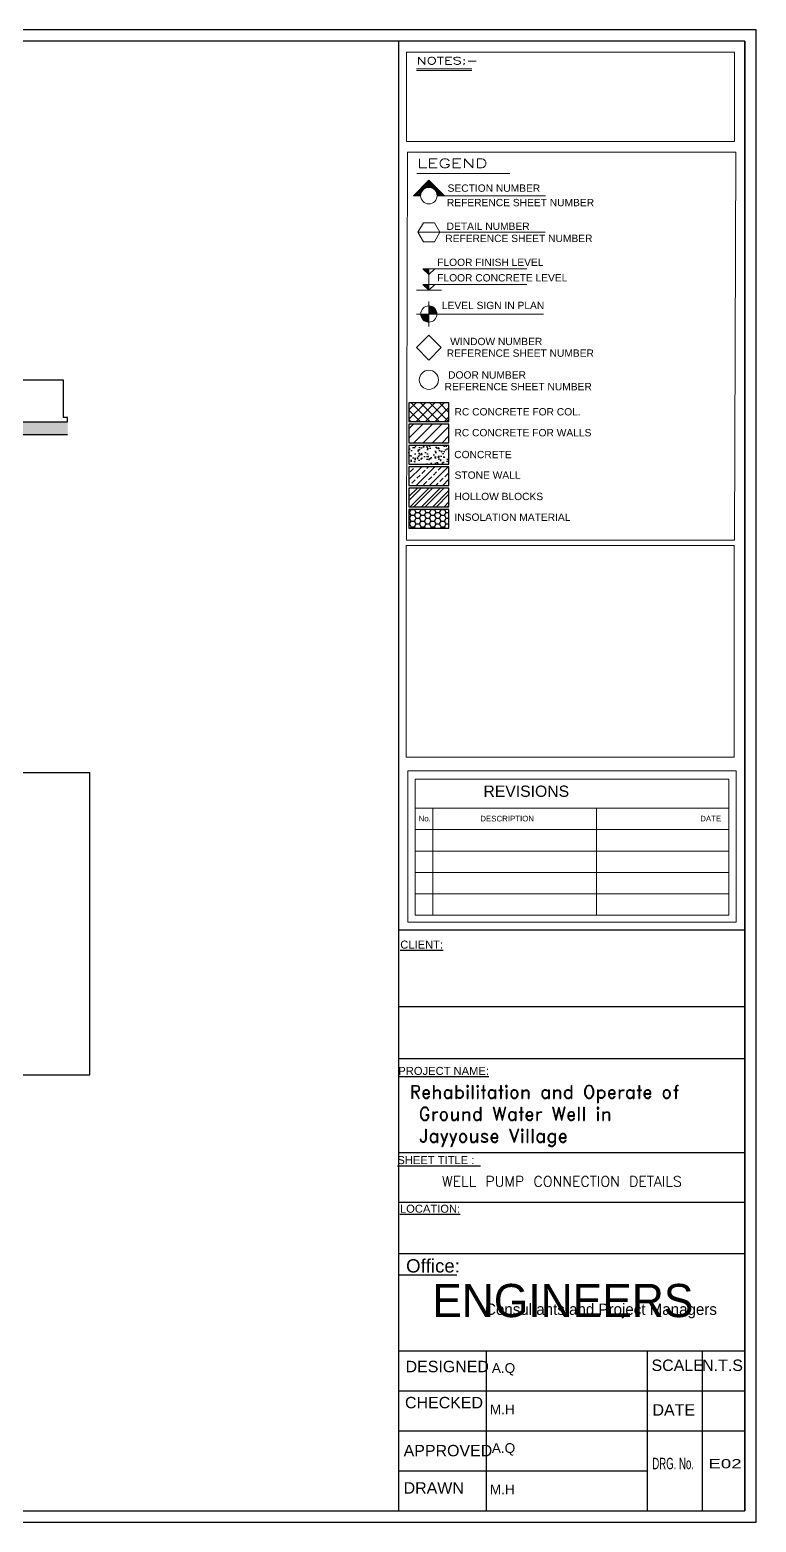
# Model space of a CAD drawing. Header units: inches. Extents: x 191440 to 383551, y 141448 to 284946.
# Drawn here: x 191822.26 to 191841.5, y 141571.23 to 141610.73 of the extents above; entities that cross this region are included whole.
import ezdxf
from ezdxf.enums import TextEntityAlignment as Align

# ---------------------------------------------------------------- set-up
doc = ezdxf.new("R2010")
doc.units = ezdxf.units.IN
doc.header["$MEASUREMENT"] = 0
for name, color, linetype in [('dim-f', 8, 'Continuous'), ('HATCH', 40, 'Continuous'), ('I - Outline', 60, 'Continuous'), ('VP', 7, 'Continuous')]:
    doc.layers.add(name, color=color, linetype=linetype)
doc.styles.add('5MM', font='simplex.shx', dxfattribs={"height": 1.25})
doc.styles.add('ROMAND10', font='ROMAND.shx', dxfattribs={"height": 0.2})
doc.styles.add('ROMANT', font='ROMAND.SHX')
doc.styles.get("Standard").update_dxf_attribs({"font": 'txt.shx', "height": 0.2})
doc.styles.add('STYLE7', font='swissi.ttf')

# ---------------------------------------------------------------- blocks, each defined once
blk = doc.blocks.new('engineers')
at = {"layer": 'dim-f', "char_height": 1.25, "attachment_point": 1, "style": '5MM'}
for s, width, insert in [('\\pt0.5;{\\fGill Sans MT|b0|i0|c0|p34;\\H1.08x;\\C30;\\c2254834;ENGINEERS\\P\\ptz;   \\P\\H0.92593x;  }', 116.5, (16.033, 18.44)), ('{\\fGill Sans MT|b0|i0|c0|p34;\\H1.08x;\\C152;\\c12285479; \\H0.34074x;Consultants and Project Managers}', 11.50217, (17.683, 17.64))]:
    blk.add_mtext_dynamic_manual_height_columns(s, width=width, gutter_width=6.25, heights=[0], dxfattribs=dict(at, insert=insert))

msp = doc.modelspace()

# ---------------------------------------------------------------- hatches: boundary and pattern name
at = {"layer": 'HATCH', "linetype": 'ByBlock', "lineweight": -2}
h = msp.add_hatch(dxfattribs=at)
h.set_pattern_fill('GRAVEL', color=256, scale=0.83217)
h.set_pattern_definition([(228.01279, (191763.28647, 141576.692036), (-6.6573614, -7.489531574), [0.111957, -11.083748]), (184.96974, (191763.211578, 141576.60882), (9.986042099, 0.832170175), [0.1921215, -19.020019]), (132.51045, (191763.02018, 141576.592176), (8.32170175, -9.153871924), [0.135467, -13.411282]), (267.27369, (191762.695632, 141576.384133), (0.832170175, 16.643403498), [0.174954, -17.320422]), (292.833654, (191762.68731, 141576.209378), (-4.160850875, 9.9860421), [0.171556, -16.984072]), (357.27369, (191762.753884, 141576.051265), (-16.643403498, 0.832170175), [0.174954, -17.320422]), (37.69424, (191762.92864, 141576.042944), (-10.818212274, -8.321701749), [0.2313674, -22.905358]), (72.25533, (191763.111717, 141576.184413), (5.825191224, 18.307743848), [0.218435, -21.625042]), (121.429566, (191763.17829, 141576.392455), (-6.6573614, 10.818212274), [0.175546, -17.379103]), (175.23636, (191763.08675, 141576.542246), (9.153871924, -0.832170175), [0.200413, -9.820243]), (222.39744, (191762.887031, 141576.55889), (-9.986042099, -9.153871924), [0.259178, -25.658615]), (138.81407, (191763.51948, 141576.37581), (-5.82519122, 4.99302105), [0.0884605, -8.75763]), (171.469234, (191763.452907, 141576.434064), (10.818212274, -1.66434035), [0.168296, -16.661305]), (225, (191763.2865, 141576.459), (-9e-17, -0.83217), [0.117686, -1.05918]), (203.1986, (191763.22822, 141576.55889), (4.16085087, 1.66434035), [0.063376, -6.274243]), (291.8014, (191763.16997, 141576.53392), (-0.83217017, 2.49651052), [0.089627, -4.391746]), (30.96376, (191763.20326, 141576.4507), (2.49651052, 1.66434035), [0.145571, -4.706774]), (161.56505, (191763.32808, 141576.5256), (1.6643403, -0.8321702), [0.105262, -2.526291]), (16.38954, (191762.68731, 141576.533924), (8.32170175, 2.496510525), [0.1474606, -14.5986325]), (70.34618, (191762.82878, 141576.57553), (-3.3286807, -9.153871924), [0.123711, -12.247388]), (293.1986, (191763.32808, 141576.69204), (-1.66434035, 4.16085087), [0.126752, -6.210867]), (343.61046, (191763.37801, 141576.575533), (-8.32170175, 2.496510525), [0.1474606, -14.5986325]), (339.44395, (191762.68731, 141576.01798), (-4.16085087, 1.66434035), [0.142201, -6.967864]), (294.77514, (191762.82046, 141575.96805), (-4.160850875, 9.153871924), [0.1191485, -11.795715]), (66.8014, (191763.3364, 141575.85987), (1.66434035, 4.16085087), [0.126752, -6.210867]), (17.354025, (191763.386333, 141575.97637), (-10.818212274, -3.3286807), [0.1394975, -13.810217]), (69.44395, (191762.92864, 141575.85987), (-1.66434035, -4.16085087), [0.071101, -7.038964]), (101.30993, (191763.28647, 141575.85987), (-0.83217017, 3.3286807), [0.042432, -4.20082]), (165.96376, (191763.27815, 141575.90147), (2.4965105, -0.8321702), [0.171556, -3.259569]), (186.009006, (191763.111717, 141575.943083), (8.32170175, 0.832170175), [0.158986, -15.739603]), (303.69007, (191763.20326, 141576.37581), (-0.8321702, 1.66434035), [0.120017, -2.880415]), (353.157227, (191763.26983, 141576.27595), (14.146892973, -1.66434035), [0.2095355, -20.743974]), (60.9454, (191763.47787, 141576.25099), (-3.3286807, -5.82519122), [0.085677, -8.482039]), (90, (191763.5195, 141576.3259), (-0.83217, 0.83217), [0.04993, -0.78224]), (120.25644, (191763.095074, 141575.96805), (3.3286807, -5.825191224), [0.115608, -11.445269]), (48.01279, (191763.03682, 141576.06791), (6.6573614, 7.489531574), [0.223914, -10.971791]), (0, (191763.1866, 141576.23434), (0.83217, 0.83217), [0.216364, -0.615806]), (325.30485, (191763.402977, 141576.234343), (8.32170175, -5.825191224), [0.131578, -13.026188]), (254.0546, (191763.51116, 141576.15945), (-0.83217017, -3.3286807), [0.121166, -5.937125]), (207.645975, (191763.477872, 141576.042944), (-15.811233323, -8.321701749), [0.1972784, -19.5305964]), (175.42608, (191763.303116, 141575.951405), (-10.818212274, 0.832170175), [0.2087074, -20.662014])])
h.paths.add_polyline_path([(191823.26494, 141600.35263), (191815.36995, 141600.35263), (191815.36955, 141600.01977), (191823.26494, 141600.01977)])
h.paths.add_polyline_path([(191815.36995, 141600.35263), (191815.11792, 141600.35263), (191815.25548, 141600.01977), (191815.36955, 141600.01977)])
h.paths.add_polyline_path([(191815.11792, 141600.35263), (191814.7919, 141600.35263), (191813.90474, 141600.93515), (191793.08171, 141600.93515), (191793.08171, 141600.60229), (191813.80522, 141600.60229), (191814.69239, 141600.01977), (191815.25548, 141600.01977)])
at = {"layer": 'I - Outline'}
h = msp.add_hatch(dxfattribs=at)
h.set_pattern_fill('ANSI37', color=8, scale=1.411978)
h.set_pattern_definition([(45, (190929.97985, 141573.95906), (-0.124802422, 0.124802422), []), (135, (190929.97985, 141573.95906), (-0.124802422, -0.124802422), [])])
h.paths.add_polyline_path([(191833.36352, 141600.85724), (191832.30454, 141600.85724), (191832.30454, 141600.36305), (191833.36352, 141600.36305)])
h = msp.add_hatch(dxfattribs=at)
h.set_pattern_fill('ANSI31', color=8, scale=1.411978)
h.set_pattern_definition([(45, (190929.97985, 141573.95906), (-0.124802422, 0.124802422), [])])
h.paths.add_polyline_path([(191833.36352, 141599.79826), (191833.36352, 141600.29245), (191832.30454, 141600.29245), (191832.30454, 141599.79826)])
h = msp.add_hatch(dxfattribs=at)
h.set_pattern_fill('AR-CONC', color=8, scale=0.042359)
h.set_pattern_definition([(50, (190929.97985, 141573.95906), (0.30382673, -0.026581394), [0.03176951, -0.34946461]), (355, (190929.97985, 141573.95906), (-0.05877416, 0.31862367), [0.02541561, -0.27957169]), (100.451444, (190930.00517, 141573.95684), (0.24505257, 0.29204228), [0.02699993, -0.29699922]), (46.1842, (190929.97985, 141574.04378), (0.45207645, -0.07011289), [0.04765426, -0.52419691]), (96.635635, (190930.01753, 141574.03793), (0.3959167, 0.41263027), [0.04049992, -0.44549908]), (351.184164, (190929.97985, 141574.0438), (0.3959167, 0.41263027), [0.03812341, -0.41935753]), (21, (190930.02221, 141574.0226), (0.25284593, -0.17054673), [0.03176951, -0.34946461]), (326, (190930.0222, 141574.0226), (0.10306678, 0.30716882), [0.02541561, -0.27957169]), (71.451445, (190930.04328, 141574.00838), (0.35591271, 0.13662209), [0.02699993, -0.29699922]), (37.5, (190929.97985, 141573.95906), (0.005150835, 0.141011662), [0, -0.27618294, 0, -0.283807623, 0, -0.28063067]), (7.5, (190929.97985, 141573.95906), (0.111434537, 0.167070224), [0, -0.161812704, 0, -0.269829038, 0, -0.10695735]), (327.5, (190929.88539, 141573.95906), (0.226123696, -0.009554096), [0, -0.105898367, 0, -0.330402904, 0, -0.438419238]), (317.5, (190929.84303, 141573.95906), (0.24703385, 0.042403816), [0, -0.137667877, 0, -0.219421416, 0, -0.3113412])])
h.paths.add_polyline_path([(191833.36352, 141599.72766), (191832.30454, 141599.72766), (191832.30454, 141599.23347), (191833.36352, 141599.23347)])
h = msp.add_hatch(dxfattribs=at)
h.set_pattern_fill('ANSI33', color=8, scale=0.988385)
h.set_pattern_definition([(45, (190929.97985, 141573.95906), (-0.17472339, 0.17472339), []), (45, (190930.15458, 141573.95906), (-0.17472339, 0.17472339), [0.123548094, -0.061774047])])
h.paths.add_polyline_path([(191833.36352, 141599.16287), (191832.30454, 141599.16287), (191832.30454, 141598.66868), (191833.36352, 141598.66868)])
h = msp.add_hatch(dxfattribs=at)
h.set_pattern_fill('ANSI32', color=8, scale=0.564791)
h.set_pattern_definition([(45, (190929.97985, 141573.95906), (-0.149762906, 0.149762906), []), (45, (190930.0797, 141573.95906), (-0.149762906, 0.149762906), [])])
h.paths.add_polyline_path([(191833.36352, 141598.59808), (191832.30454, 141598.59808), (191832.30454, 141598.10389), (191833.36352, 141598.10389)])
h = msp.add_hatch(dxfattribs=at)
h.set_pattern_fill('HONEY', color=8, scale=0.705989)
h.set_pattern_definition([(0, (190929.979854, 141573.95906), (0.132372958, 0.076425563), [0.088248639, -0.176497278]), (120, (190929.979854, 141573.95906), (-0.132372958, 0.076425563), [0.088248639, -0.176497278]), (60, (190929.979854, 141573.95906), (0, 0.152851126), [-0.176497278, 0.088248639])])
h.paths.add_polyline_path([(191833.36352, 141598.03329), (191832.30454, 141598.03329), (191832.30454, 141597.53909), (191833.36352, 141597.53909)])

# ---------------------------------------------------------------- linework, layer by layer
msp.add_lwpolyline([(191841.5, 141610.7283), (191784, 141610.7283), (191784, 141571.2283), (191841.5, 141571.2283), (191841.5, 141610.7283)])
msp.add_lwpolyline([(191841.2, 141610.4283), (191784.3, 141610.4283), (191784.3, 141571.5283), (191841.2, 141571.5283)], close=True)
at = {"color": 7}
for points in [[(191821.0654, 141601.46774), (191823.14844, 141601.46774)], [(191823.14844, 141601.46774), (191823.14844, 141600.46914)], [(191793.19821, 141601.05166), (191793.08171, 141601.05166), (191793.08171, 141600.93515), (191813.90474, 141600.93515), (191814.7919, 141600.35263), (191823.26494, 141600.35263), (191823.26494, 141600.46914), (191823.14844, 141600.46914)], [(191793.08171, 141600.60229), (191813.80522, 141600.60229), (191814.69239, 141600.01977), (191823.26494, 141600.01977)]]:
    msp.add_lwpolyline(points, dxfattribs=at)
at = {"layer": 'I - Outline', "color": 7}
for p, q in [((191832.03641, 141571.5283), (191832.03701, 141610.42817)), ((191841.2, 141610.4283), (191841.2, 141571.5283)), ((191841.20679, 141586.89998), (191832.03594, 141586.89985)), ((191841.19029, 141584.86692), (191832.03733, 141584.86679)), ((191832.03671, 141583.50366), (191841.20768, 141583.50379)), ((191832.03671, 141583.50366), (191841.20768, 141583.50379)), ((191841.19999, 141581.00734), (191832.03654, 141581.00744)), ((191832.03628, 141579.70048), (191841.20698, 141579.70061)), ((191841.20716, 141578.33017), (191832.03631, 141578.33004)), ((191832.03642, 141575.76639), (191841.20712, 141575.76652)), ((191834.35191, 141575.76642), (191834.35199, 141571.5283)), ((191838.61313, 141575.76646), (191838.61321, 141571.5283)), ((191840.07042, 141575.7665), (191840.0705, 141571.5283)), ((191832.03644, 141574.70741), (191841.20713, 141574.70753)), ((191832.03645, 141573.64842), (191841.20715, 141573.64855)), ((191832.03646, 141572.58944), (191838.61319, 141572.58957))]:
    msp.add_line(p, q, dxfattribs=at)
at = {"layer": 'I - Outline', "color": 8, "lineweight": 0}
for p, q in [((191832.23677, 141607.77588), (191832.23701, 141610.13446)), ((191832.23701, 141610.13446), (191840.92893, 141610.13458)), ((191840.92893, 141610.13458), (191840.92869, 141607.776)), ((191832.5064, 141609.6988), (191833.96943, 141609.69883)), ((191832.5064, 141609.65064), (191833.96943, 141609.65067)), ((191840.92869, 141607.776), (191832.23677, 141607.77588)), ((191832.23696, 141597.22317), (191832.26511, 141607.49348)), ((191832.26511, 141607.49348), (191840.95703, 141607.4936)), ((191840.95703, 141607.4936), (191840.92888, 141597.22329)), ((191832.51633, 141606.92875), (191834.9791, 141606.9288)), ((191832.61304, 141606.33799), (191832.42236, 141606.33799)), ((191832.45669, 141606.33799), (191832.43953, 141606.35515)), ((191832.50344, 141606.33799), (191832.4629, 141606.37853)), ((191832.55018, 141606.33799), (191832.48627, 141606.4019)), ((191832.59693, 141606.33799), (191832.50964, 141606.42527)), ((191832.61494, 141606.36672), (191832.53302, 141606.44865)), ((191832.53713, 141606.33799), (191832.63744, 141606.43831)), ((191832.62354, 141606.40487), (191832.55639, 141606.47202)), ((191832.63724, 141606.43792), (191832.57976, 141606.49539)), ((191832.58387, 141606.33799), (191832.61532, 141606.36944)), ((191832.65508, 141606.46682), (191832.60313, 141606.51877)), ((191832.67661, 141606.49203), (191832.62651, 141606.54214)), ((191832.7017, 141606.51369), (191832.64988, 141606.56551)), ((191832.73047, 141606.53167), (191832.67325, 141606.58888)), ((191832.76336, 141606.54553), (191832.69662, 141606.61226)), ((191832.80131, 141606.55432), (191832.71999, 141606.63563)), ((191832.73114, 141606.53201), (191832.83146, 141606.63233)), ((191832.80001, 141606.55414), (191832.83146, 141606.58559)), ((191832.90571, 141606.54341), (191832.83146, 141606.61766)), ((191832.84648, 141606.5559), (191832.83146, 141606.57092)), ((191832.88826, 141606.5489), (191832.96282, 141606.62346)), ((191832.9226, 141606.53649), (191832.98619, 141606.60009)), ((191832.9526, 141606.51975), (191833.00957, 141606.57672)), ((191832.97882, 141606.49922), (191833.03294, 141606.55335)), ((191833.00147, 141606.47513), (191833.05631, 141606.52997)), ((191833.0205, 141606.44741), (191833.07969, 141606.5066)), ((191833.03558, 141606.41574), (191833.10306, 141606.48323)), ((191833.11113, 141606.338), (191833.03687, 141606.41226)), ((191833.04593, 141606.37935), (191833.12643, 141606.45986)), ((191833.06438, 141606.338), (191833.04936, 141606.35302)), ((191835.92372, 141606.33806), (191833.04988, 141606.338)), ((191833.05133, 141606.338), (191833.14981, 141606.43649)), ((191833.09807, 141606.338), (191833.17318, 141606.41311)), ((191833.14482, 141606.338), (191833.19655, 141606.38974)), ((191833.19156, 141606.338), (191833.21993, 141606.36637)), ((191833.23831, 141606.33801), (191833.2433, 141606.343)), ((191832.68562, 141605.62319), (191832.53976, 141605.37055)), ((191832.97734, 141605.6232), (191832.68562, 141605.62319)), ((191833.1232, 141605.37056), (191832.97734, 141605.6232)), ((191835.91453, 141605.37062), (191832.53976, 141605.37055)), ((191832.53976, 141605.37055), (191832.68563, 141605.11792)), ((191832.97735, 141605.11792), (191833.1232, 141605.37056)), ((191832.68563, 141605.11792), (191832.97735, 141605.11792)), ((191832.67513, 141604.40242), (191835.42356, 141604.40247)), ((191832.8315, 141604.25238), (191832.67513, 141604.40242)), ((191832.68249, 141604.39536), (191832.68955, 141604.40242)), ((191832.69044, 141604.38773), (191832.70514, 141604.40242)), ((191832.6984, 141604.3801), (191832.72072, 141604.40242)), ((191832.70635, 141604.37247), (191832.7363, 141604.40242)), ((191832.7143, 141604.36484), (191832.75188, 141604.40242)), ((191832.72225, 141604.35721), (191832.76746, 141604.40242)), ((191832.7302, 141604.34958), (191832.78305, 141604.40242)), ((191832.73815, 141604.34195), (191832.79863, 141604.40242)), ((191832.74611, 141604.33432), (191832.81421, 141604.40242)), ((191832.75406, 141604.32669), (191832.82979, 141604.40242)), ((191832.76201, 141604.31906), (191832.8315, 141604.38855)), ((191832.76996, 141604.31143), (191832.8315, 141604.37297)), ((191832.77791, 141604.3038), (191832.8315, 141604.35739)), ((191832.78587, 141604.29617), (191832.8315, 141604.3418)), ((191832.8315, 141604.25238), (191832.98787, 141604.40243)), ((191832.8315, 141604.40242), (191832.83151, 141603.84083)), ((191832.67514, 141603.99087), (191835.42357, 141603.99092)), ((191832.83151, 141603.84083), (191832.67514, 141603.99087)), ((191832.67922, 141603.98695), (191832.68314, 141603.99087)), ((191832.68717, 141603.97932), (191832.69872, 141603.99087)), ((191832.69513, 141603.97169), (191832.71431, 141603.99087)), ((191832.70308, 141603.96406), (191832.72989, 141603.99087)), ((191832.71103, 141603.95643), (191832.74547, 141603.99087)), ((191832.71898, 141603.9488), (191832.76105, 141603.99087)), ((191832.72693, 141603.94117), (191832.77663, 141603.99087)), ((191832.73489, 141603.93354), (191832.79221, 141603.99087)), ((191832.74284, 141603.92591), (191832.8078, 141603.99087)), ((191832.75079, 141603.91828), (191832.82338, 141603.99087)), ((191832.75874, 141603.91065), (191832.83151, 141603.98342)), ((191832.76669, 141603.90302), (191832.83151, 141603.96784)), ((191832.77465, 141603.89539), (191832.83151, 141603.95226)), ((191832.79382, 141604.28854), (191832.8315, 141604.32622)), ((191832.80177, 141604.28091), (191832.8315, 141604.31064)), ((191832.80972, 141604.27328), (191832.8315, 141604.29506)), ((191832.81767, 141604.26565), (191832.8315, 141604.27948)), ((191832.82563, 141604.25802), (191832.8315, 141604.2639)), ((191832.83151, 141603.84083), (191832.98788, 141603.99088)), ((191832.50045, 141603.84082), (191833.16257, 141603.84084)), ((191832.7826, 141603.88776), (191832.83151, 141603.93668)), ((191832.79055, 141603.88013), (191832.83151, 141603.92109)), ((191832.7985, 141603.8725), (191832.83151, 141603.90551)), ((191832.80645, 141603.86487), (191832.83151, 141603.88993)), ((191832.81441, 141603.85724), (191832.83151, 141603.87435)), ((191832.82236, 141603.84961), (191832.83151, 141603.85877)), ((191832.83031, 141603.84198), (191832.83151, 141603.84319)), ((191832.50046, 141603.20636), (191835.86613, 141603.20642)), ((191832.61738, 141603.19275), (191832.63099, 141603.20636)), ((191832.61876, 141603.17855), (191832.64657, 141603.20636)), ((191832.62094, 141603.16515), (191832.66215, 141603.20636)), ((191832.62383, 141603.15245), (191832.67774, 141603.20636)), ((191832.62734, 141603.14038), (191832.69332, 141603.20636)), ((191832.63143, 141603.12888), (191832.7089, 141603.20636)), ((191832.63603, 141603.11791), (191832.72448, 141603.20636)), ((191832.64112, 141603.10742), (191832.74006, 141603.20636)), ((191832.64668, 141603.09739), (191832.75564, 141603.20636)), ((191832.65268, 141603.08781), (191832.77123, 141603.20636)), ((191832.6591, 141603.07865), (191832.78681, 141603.20636)), ((191832.66593, 141603.0699), (191832.80239, 141603.20636)), ((191832.67318, 141603.06156), (191832.81797, 141603.20636)), ((191832.68082, 141603.05362), (191832.83152, 141603.20433)), ((191832.68886, 141603.04608), (191832.83152, 141603.18875)), ((191832.69731, 141603.03895), (191832.83152, 141603.17317)), ((191832.70616, 141603.03222), (191832.83152, 141603.15759)), ((191832.83152, 141603.53742), (191832.83153, 141602.8753)), ((191832.83152, 141603.40689), (191832.84513, 141603.4205)), ((191832.83152, 141603.39131), (191832.85933, 141603.41913)), ((191832.83152, 141603.37573), (191832.87273, 141603.41694)), ((191832.83152, 141603.36015), (191832.88542, 141603.41405)), ((191832.83152, 141603.34457), (191832.89749, 141603.41054)), ((191832.83152, 141603.32899), (191832.90899, 141603.40646)), ((191832.83152, 141603.3134), (191832.91997, 141603.40186)), ((191832.83152, 141603.29782), (191832.93046, 141603.39676)), ((191832.83152, 141603.28224), (191832.94049, 141603.39121)), ((191832.83152, 141603.26666), (191832.95007, 141603.38521)), ((191832.83152, 141603.25108), (191832.95923, 141603.37879)), ((191832.83152, 141603.23549), (191832.96798, 141603.37196)), ((191832.83152, 141603.21991), (191832.97632, 141603.36471)), ((191832.83355, 141603.20636), (191832.98426, 141603.35707)), ((191832.84914, 141603.20636), (191832.9918, 141603.34903)), ((191832.86472, 141603.20636), (191832.99893, 141603.34058)), ((191832.8803, 141603.20636), (191833.00566, 141603.33173)), ((191832.89588, 141603.20636), (191833.01197, 141603.32246)), ((191832.91146, 141603.20636), (191833.01786, 141603.31276)), ((191832.92704, 141603.20636), (191833.02329, 141603.30262)), ((191832.94263, 141603.20636), (191833.02826, 141603.292)), ((191832.95821, 141603.20636), (191833.03274, 141603.28089)), ((191832.97379, 141603.20636), (191833.03667, 141603.26925)), ((191832.98937, 141603.20636), (191833.04003, 141603.25702)), ((191833.00495, 141603.20637), (191833.04274, 141603.24415)), ((191833.02054, 141603.20637), (191833.04473, 141603.23056)), ((191833.03612, 141603.20637), (191833.04587, 141603.21612)), ((191832.71543, 141603.02591), (191832.83152, 141603.142)), ((191832.72513, 141603.02002), (191832.83152, 141603.12642)), ((191832.73527, 141603.01459), (191832.83152, 141603.11084)), ((191832.74589, 141603.00962), (191832.83152, 141603.09526)), ((191832.757, 141603.00515), (191832.83153, 141603.07968)), ((191832.76864, 141603.00121), (191832.83153, 141603.06409)), ((191832.78087, 141602.99785), (191832.83153, 141603.04851)), ((191832.79374, 141602.99514), (191832.83153, 141603.03293)), ((191832.80733, 141602.99316), (191832.83153, 141603.01735)), ((191832.82177, 141602.99201), (191832.83153, 141603.00177)), ((191832.82809, 141602.64368), (191832.50048, 141602.31606)), ((191833.15571, 141602.31607), (191832.82809, 141602.64368)), ((191832.50048, 141602.31606), (191832.8281, 141601.98845)), ((191832.8281, 141601.98845), (191833.15571, 141602.31607)), ((191832.22797, 141597.0765), (191840.91989, 141597.07662)), ((191832.22808, 141591.48023), (191832.22797, 141597.0765)), ((191840.92888, 141597.22329), (191832.23696, 141597.22317)), ((191840.91989, 141597.07662), (191840.92, 141591.48034)), ((191840.92, 141591.48034), (191832.22808, 141591.48023)), ((191832.27532, 141591.11799), (191840.96724, 141591.11811)), ((191832.2754, 141587.11356), (191832.27532, 141591.11799)), ((191840.96724, 141591.11811), (191840.96732, 141587.11368)), ((191832.46495, 141590.89397), (191840.77762, 141590.89408)), ((191832.46502, 141587.29761), (191832.46495, 141590.89397)), ((191840.77762, 141590.89408), (191840.77769, 141587.29772)), ((191832.46497, 141590.12308), (191840.77764, 141590.12319)), ((191832.94112, 141590.12309), (191832.94118, 141587.29762)), ((191837.26989, 141590.12317), (191837.26995, 141587.2977)), ((191832.46498, 141589.55798), (191840.77765, 141589.55809)), ((191832.46499, 141588.99289), (191840.77766, 141588.993)), ((191832.465, 141588.42779), (191840.77767, 141588.4279)), ((191832.46501, 141587.8627), (191840.77768, 141587.86281)), ((191840.96732, 141587.11368), (191832.2754, 141587.11356)), ((191840.77769, 141587.29772), (191832.46502, 141587.29761))]:
    msp.add_line(p, q, dxfattribs=at)
at = {"layer": 'I - Outline', "color": 8}
for p, q in [((191832.42236, 141606.33799), (191832.83532, 141606.75096)), ((191832.44364, 141606.33799), (191832.83146, 141606.72582)), ((191832.83146, 141606.71115), (191832.81348, 141606.72912)), ((191832.83146, 141606.55642), (191832.83146, 141606.7471)), ((191832.83146, 141606.72582), (191832.84596, 141606.74033)), ((191832.83146, 141606.67908), (191832.86933, 141606.71695)), ((191833.20462, 141606.338), (191832.83146, 141606.71115)), ((191833.24829, 141606.33801), (191832.83532, 141606.75096)), ((191832.49038, 141606.33799), (191832.83146, 141606.67908)), ((191832.83146, 141606.57092), (191832.74337, 141606.659)), ((191832.83146, 141606.61766), (191832.76674, 141606.68238)), ((191832.83146, 141606.66441), (191832.79011, 141606.70575)), ((191832.83146, 141606.63233), (191832.8927, 141606.69358)), ((191832.83146, 141606.58559), (191832.91607, 141606.67021)), ((191833.15787, 141606.338), (191832.83146, 141606.66441)), ((191832.84838, 141606.55576), (191832.93945, 141606.64684))]:
    msp.add_line(p, q, dxfattribs=at)
at = {"layer": 'I - Outline', "color": 4}
msp.add_line((191832.03651, 141577.77139), (191833.5753, 141577.77627), dxfattribs=at)
at = {"layer": 'I - Outline', "color": 8}
for points in [[(191833.36352, 141600.85724), (191832.30454, 141600.85724), (191832.30454, 141600.36305), (191833.36352, 141600.36305)], [(191833.36352, 141600.29245), (191832.30454, 141600.29245), (191832.30454, 141599.79826), (191833.36352, 141599.79826)], [(191833.36352, 141599.72766), (191832.30454, 141599.72766), (191832.30454, 141599.23347), (191833.36352, 141599.23347)], [(191833.36352, 141599.16287), (191832.30454, 141599.16287), (191832.30454, 141598.66868), (191833.36352, 141598.66868)], [(191833.36352, 141598.59808), (191832.30454, 141598.59808), (191832.30454, 141598.10389), (191833.36352, 141598.10389)], [(191833.36352, 141598.03329), (191832.30454, 141598.03329), (191832.30454, 141597.53909), (191833.36352, 141597.53909)]]:
    msp.add_lwpolyline(points, close=True, dxfattribs=at)
at = {"layer": 'I - Outline', "color": 8, "lineweight": 0}
for centre, radius in [((191832.83146, 141606.338), 0.21842), ((191832.83152, 141603.20636), 0.21457), ((191832.83156, 141601.46587), 0.25338)]:
    msp.add_circle(centre, radius, dxfattribs=at)
at = {"layer": 'VP'}
for p, q in [((191821.0654, 141601.46774), (191823.14844, 141601.46774)), ((191787.8646, 141591.06959), (191823.85511, 141591.06959)), ((191823.85511, 141583.06959), (191823.85511, 141591.06959)), ((191787.8646, 141583.06959), (191823.85511, 141583.06959))]:
    msp.add_line(p, q, dxfattribs=at)

# ---------------------------------------------------------------- block references
at = {"layer": 'I - Outline', "xscale": 0.6506395646974747, "yscale": 0.6506395646974747, "zscale": 0.6506395646974747, "rotation": 0.0010941101885149}
msp.add_blockref('engineers', (191822.48867, 141565.53568), dxfattribs=at)

# ---------------------------------------------------------------- texts
at = {"layer": 'I - Outline', "color": 7, "style": 'ROMANT', "width": 1.5}
for s, height, p in [('NOTES:-', 0.187366, (191832.50975, 141609.81543)), ('LEGEND', 0.243576, (191832.52371, 141607.07441))]:
    msp.add_text(s, height=height, rotation=0.001094, dxfattribs=at).set_placement(p)
at = {"layer": 'I - Outline', "color": 8, "lineweight": 0, "style": 'STYLE7'}
for s, height, p in [('SECTION NUMBER', 0.1939171, (191833.32786, 141606.44259)), ('REFERENCE SHEET NUMBER', 0.1939171, (191833.30973, 141606.05938)), ('DETAIL NUMBER', 0.1939171, (191833.30279, 141605.43349)), ('REFERENCE SHEET NUMBER', 0.1939171, (191833.26651, 141605.11212)), ('FLOOR FINISH LEVEL', 0.1939171, (191833.05273, 141604.47843)), ('FLOOR CONCRETE LEVEL', 0.1939171, (191833.05294, 141604.06845)), ('LEVEL SIGN IN PLAN', 0.1939171, (191833.17775, 141603.33707)), ('WINDOW NUMBER', 0.1939171, (191833.39777, 141602.38347)), ('REFERENCE SHEET NUMBER', 0.1939171, (191833.30483, 141602.07493)), ('DOOR NUMBER', 0.1939171, (191833.34195, 141601.49594)), ('REFERENCE SHEET NUMBER', 0.1939171, (191833.24901, 141601.18741)), ('RC CONCRETE FOR COL.', 0.1939171, (191833.51188, 141600.52187)), ('RC CONCRETE FOR WALLS', 0.1939171, (191833.50946, 141599.96878)), ('CONCRETE', 0.193917, (191833.50357, 141599.39003)), ('STONE WALL', 0.193917, (191833.51356, 141598.84555)), ('HOLLOW BLOCKS', 0.1939171, (191833.51029, 141598.28074)), ('INSOLATION MATERIAL', 0.1939171, (191833.5103, 141597.73179)), ('A.Q', 0.257433, (191834.49937, 141575.17919)), ('M.H', 0.257433, (191834.44774, 141574.08504)), ('A.Q', 0.257433, (191834.49941, 141573.06122)), ('M.H', 0.257433, (191834.44778, 141571.96708))]:
    msp.add_text(s, height=height, rotation=0.001094, dxfattribs=at).set_placement(p)
at = {"layer": 'I - Outline', "color": 4, "style": 'STYLE7'}
for s, height, p in [('REVISIONS', 0.298334, (191834.27701, 141590.42637)), ('No.', 0.149167, (191832.55919, 141589.77763)), ('DESCRIPTION', 0.149167, (191834.19385, 141589.77574)), ('DATE', 0.149167, (191840.01876, 141589.77595)), ('Office:', 0.352995, (191832.22881, 141577.83638)), ('SCALE', 0.302446, (191838.72904, 141575.22984)), ('N.T.S', 0.302446, (191840.07042, 141575.22984)), ('DESIGNED', 0.302446, (191832.21595, 141575.19679)), ('CHECKED', 0.302446, (191832.20021, 141574.24145)), ('DATE', 0.302446, (191838.75465, 141574.04831)), ('APPROVED', 0.302446, (191832.16334, 141572.97067)), ('DRAWN', 0.302446, (191832.16334, 141571.98229))]:
    msp.add_text(s, height=height, rotation=0.001094, dxfattribs=at).set_placement(p)
for s, height, p in [('%%UCLIENT:', 0.211797, (191832.64144, 141586.41032)), ('%%UPROJECT NAME:', 0.2117967, (191833.2234, 141583.06634)), ('%%USHEET TITLE :  ', 0.2117967, (191833.09883, 141580.70574)), ('%%ULOCATION:', 0.2117967, (191832.86384, 141579.41868))]:
    msp.add_text(s, height=height, rotation=0.001094, dxfattribs=at).set_placement(p, align=Align.CENTER)
for s, height, width, p, p2 in [('DRG. No.', 0.302446, 0.621053, (191838.75011, 141572.62955), (191839.85302, 141572.62957)), ('E02', 0.241957, 1.556051, (191840.23295, 141572.65541), (191841.11528, 141572.65543))]:
    msp.add_text(s, height=height, rotation=0.001094, dxfattribs=dict(at, width=width)).set_placement(p, p2, align=Align.FIT)
at = {"layer": 'VP', "insert": (191832.324, 141582.79041), "char_height": 0.3487507, "width": 20.1403528, "attachment_point": 1, "style": 'ROMAND10'}
msp.add_mtext('Rehabilitation and Operate of\\P Ground Water Well in\\P Jayyouse Village', dxfattribs=at)
at = {"layer": 'VP', "insert": (191836.35559, 141580.11164), "char_height": 0.2736, "attachment_point": 8}
msp.add_mtext_dynamic_manual_height_columns(' \\PWELL PUMP CONNECTION DETAILS', width=405.1523174, gutter_width=0.8, heights=[0], dxfattribs=at)

doc.saveas('drawing.dxf')
